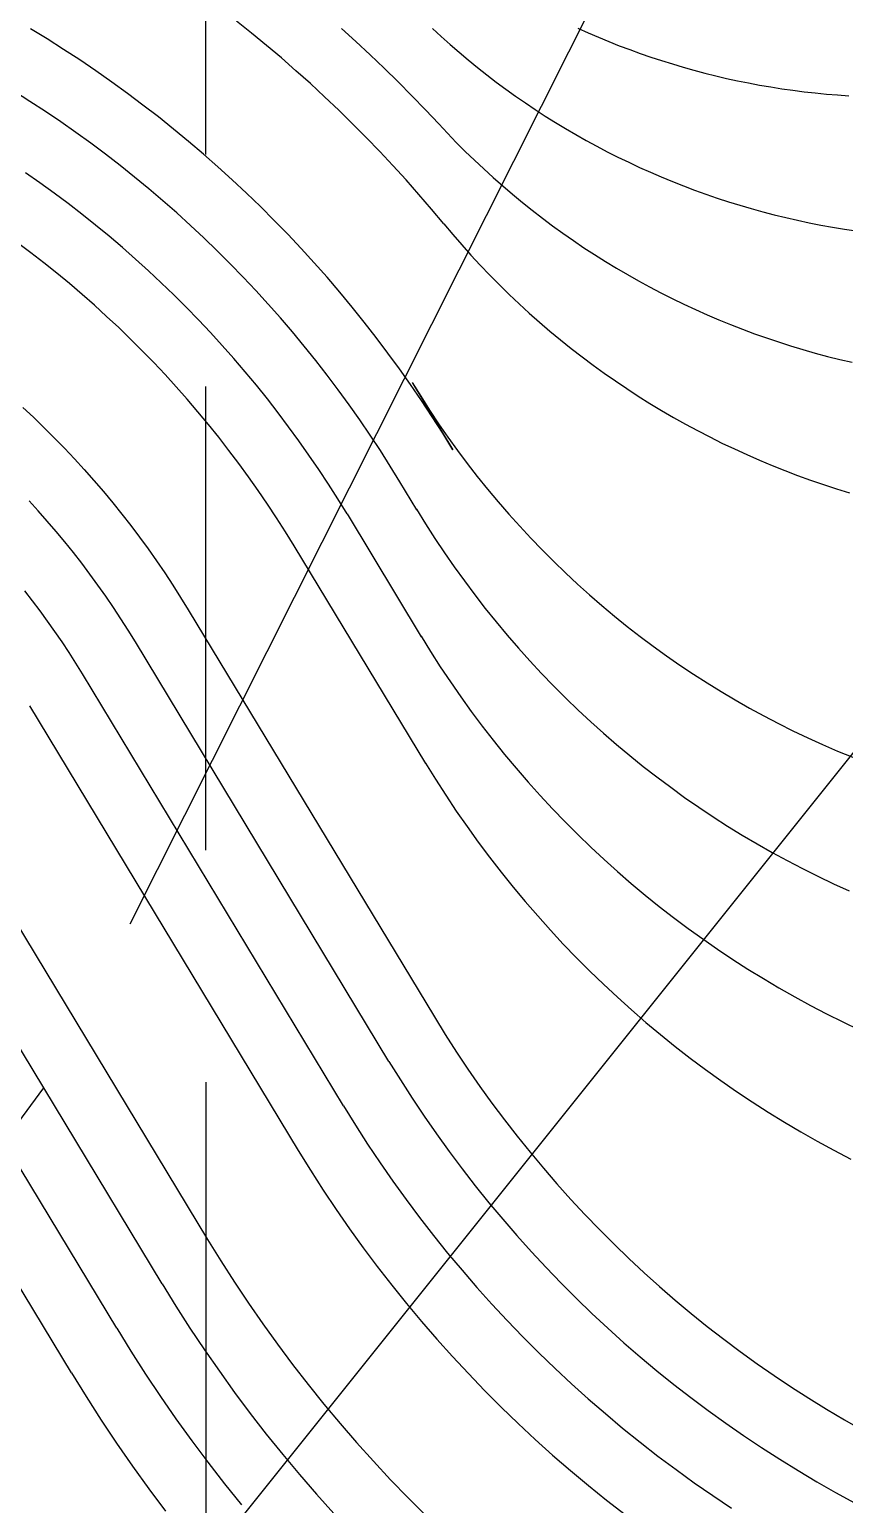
# Model space of a CAD drawing. Header units: inches. Extents: x 2439273 to 2445077, y 7048639 to 7057917.
# Drawn here: x 2443466.8 to 2443519.5, y 7054187.1 to 7054282.5 of the extents above; entities that cross this region are included whole.
import ezdxf

# ---------------------------------------------------------------- set-up
doc = ezdxf.new("R2010")
doc.units = ezdxf.units.IN
doc.header["$LTSCALE"] = 300
doc.header["$MEASUREMENT"] = 0
for name, pattern in [('DASHED', [0.29, 0.25, -0.04]), ('DASHEDX2', [0.165, 0.125, -0.04]), ('HIDDEN', [0.375, 0.25, -0.125])]:
    doc.linetypes.add(name, pattern=pattern)
for name, color, linetype in [('EC', 43, 'DASHEDX2'), ('GRID', 254, 'HIDDEN'), ('new', 3, 'Continuous'), ('PC', 43, 'DASHEDX2')]:
    doc.layers.add(name, color=color, linetype=linetype)

msp = doc.modelspace()

# ---------------------------------------------------------------- linework, layer by layer
at = {"layer": 'EC', "color": 43, "linetype": 'DASHED', "flags": 128}
msp.add_lwpolyline([(2443433.572570371, 7054065.412798243), (2443433.077123915, 7054068.104032177), (2443428.094711496, 7054073.173840654), (2443424.006058029, 7054109.753331655), (2443439.724080116, 7054176.213669008), (2443468.481259811, 7054215.104683651), (2443505.19147339, 7054288.094368845)], dxfattribs=at)
at = {"layer": 'GRID', "linetype": 'HIDDEN', "ltscale": 0.4}
msp.add_line((2443478.58082181, 7049369.406974166), (2443477.896056085, 7057765.424738886), dxfattribs=at)
at = {"layer": 'new', "color": 3, "linetype": 'Continuous', "flags": 128}
msp.add_lwpolyline([(2441289.54415758, 7051575.252140758), (2441328.351000365, 7051607.016720037), (2441505.772551476, 7051755.735231521), (2441595.346414992, 7051831.793878281), (2441798.771119857, 7052085.821192838), (2441984.89876365, 7052317.119370842), (2442210.743607963, 7052600.106249359), (2442422.810179532, 7052864.701599212), (2442642.042357484, 7053138.466423469), (2443656.446056597, 7054406.165938532), (2443988.282659532, 7054583.215389212), (2444082.002769532, 7054633.723019211)], dxfattribs=at)
at = {"layer": 'PC', "color": 24, "linetype": 'Continuous', "flags": 128}
for points in [[(2443493.577620484, 7054269.914404007), (2443492.772916112, 7054270.875970477), (2443491.954593002, 7054271.825973895), (2443491.122817291, 7054272.764221395), (2443490.277757841, 7054273.690522497), (2443489.419586213, 7054274.604689145), (2443488.548476631, 7054275.506535751), (2443487.664605943, 7054276.395879223), (2443486.76815359, 7054277.272539011), (2443485.859301568, 7054278.136337138), (2443484.938234386, 7054278.987098239), (2443484.005139038, 7054279.824649596), (2443483.060204956, 7054280.648821172), (2443482.103623978, 7054281.459445646), (2443481.135590307, 7054282.256358448), (2443480.156300468, 7054283.039397794)], [(2443494.152922818, 7054255.307673104), (2443493.494383292, 7054256.377920706), (2443492.81911429, 7054257.437692383), (2443492.127282425, 7054258.486726657), (2443491.419058395, 7054259.52476469), (2443490.694616944, 7054260.551550363), (2443489.954136817, 7054261.566830332), (2443489.197800717, 7054262.570354093), (2443488.425795258, 7054263.56187404), (2443487.638310921, 7054264.541145531), (2443486.835542005, 7054265.507926947), (2443486.017686584, 7054266.461979745), (2443485.184946448, 7054267.40306853), (2443484.337527066, 7054268.330961104), (2443483.475637525, 7054269.245428518), (2443482.599490482, 7054270.146245145), (2443481.709302115, 7054271.033188721), (2443480.805292065, 7054271.906040406), (2443479.887683382, 7054272.764584837), (2443478.956702472, 7054273.608610179), (2443478.012579041, 7054274.437908185), (2443477.055546037, 7054275.252274236), (2443476.085839594, 7054276.051507398), (2443475.103698972, 7054276.835410475), (2443474.109366501, 7054277.60379005), (2443473.103087515, 7054278.356456536), (2443472.0851103, 7054279.093224223), (2443471.055686028, 7054279.813911327), (2443470.015068691, 7054280.518340027), (2443468.963515048, 7054281.206336517), (2443467.901284553, 7054281.877731044), (2443466.828639296, 7054282.532357952)], [(2443493.234775704, 7054276.384401188), (2443492.373841013, 7054277.302657834), (2443491.500423737, 7054278.209049623), (2443490.614687376, 7054279.103406885), (2443489.716797733, 7054279.985562201), (2443488.806922888, 7054280.855350438), (2443487.885233162, 7054281.712608777), (2443486.95190109, 7054282.557176745)], [(2443492.826176182, 7054282.553482446), (2443493.394027799, 7054282.031436666), (2443493.969793727, 7054281.518132808), (2443494.553339403, 7054281.013690838), (2443495.14452844, 7054280.518228654), (2443495.743222672, 7054280.031862049), (2443496.349282172, 7054279.5547047), (2443496.962565297, 7054279.08686812), (2443497.582928712, 7054278.628461653), (2443498.210227429, 7054278.179592436), (2443498.84431484, 7054277.740365374), (2443499.485042747, 7054277.310883122), (2443500.132261403, 7054276.891246058), (2443500.785819544, 7054276.481552256), (2443501.445564423, 7054276.081897468), (2443502.111341848, 7054275.692375099), (2443502.782996217, 7054275.313076187), (2443503.460370553, 7054274.944089379), (2443504.143306544, 7054274.585500914), (2443504.831644578, 7054274.237394598), (2443505.525223779, 7054273.899851791), (2443506.223882047, 7054273.572951379), (2443506.927456096, 7054273.256769766), (2443507.635781491, 7054272.951380847), (2443508.348692683, 7054272.656855996), (2443509.066023055, 7054272.373264049), (2443509.787604956, 7054272.100671286), (2443510.513269742, 7054271.839141414), (2443511.242847814, 7054271.588735557), (2443511.976168658, 7054271.34951224), (2443512.713060886, 7054271.121527373), (2443513.453352275, 7054270.904834239), (2443514.196869808, 7054270.699483482), (2443514.943439714, 7054270.505523096), (2443515.692887507, 7054270.322998412), (2443516.445038031, 7054270.15195209), (2443517.199715497, 7054269.992424105), (2443517.956743525, 7054269.844451741), (2443518.715945186, 7054269.708069583), (2443519.477143044, 7054269.583309504), (2443520.240159194, 7054269.470200663)], [(2443502.23666936, 7054282.571298618), (2443502.900059954, 7054282.274820852), (2443503.567734789, 7054281.988121601), (2443504.239549736, 7054281.71126275), (2443504.915359773, 7054281.444304066), (2443505.595019018, 7054281.187303173), (2443506.278380753, 7054280.940315552), (2443506.965297465, 7054280.703394517), (2443507.655620873, 7054280.476591213), (2443508.349201959, 7054280.259954597), (2443509.045891002, 7054280.053531434), (2443509.745537614, 7054279.857366284), (2443510.447990762, 7054279.671501492), (2443511.153098812, 7054279.495977181), (2443511.860709555, 7054279.330831239), (2443512.570670243, 7054279.176099316), (2443513.282827619, 7054279.031814814), (2443513.997027954, 7054278.898008877), (2443514.713117075, 7054278.774710391), (2443515.430940404, 7054278.661945972), (2443516.150342988, 7054278.559739959), (2443516.871169531, 7054278.46811442), (2443517.593264434, 7054278.38708913), (2443518.316471821, 7054278.316681579), (2443519.040635574, 7054278.256906968), (2443519.765599374, 7054278.207778199)], [(2443490.729825456, 7054253.238275981), (2443490.104212907, 7054254.255011202), (2443489.462707355, 7054255.261794296), (2443488.805467083, 7054256.258376855), (2443488.132654255, 7054257.244512986), (2443487.444434876, 7054258.219959376), (2443486.740978756, 7054259.184475347), (2443486.02245946, 7054260.13782292), (2443485.289054275, 7054261.07976687), (2443484.540944154, 7054262.010074788), (2443483.778313685, 7054262.928517131), (2443483.001351033, 7054263.83486729), (2443482.210247905, 7054264.728901636), (2443481.405199492, 7054265.61039958), (2443480.586404428, 7054266.479143624), (2443479.754064737, 7054267.33491942), (2443478.908385789, 7054268.177515817), (2443478.049576241, 7054269.006724917), (2443477.177847992, 7054269.822342127), (2443476.293416128, 7054270.624166203), (2443475.396498868, 7054271.411999308), (2443474.487317515, 7054272.185647056), (2443473.566096394, 7054272.944918561), (2443472.633062803, 7054273.689626483), (2443471.688446955, 7054274.419587079), (2443470.732481919, 7054275.134620241), (2443469.765403565, 7054275.834549544), (2443468.787450506, 7054276.519202293), (2443467.798864036, 7054277.188409558), (2443466.799888075, 7054277.842006223), (2443465.790769105, 7054278.479831024)], [(2443493.234775705, 7054276.384401188), (2443493.799678109, 7054275.783205946), (2443494.374049402, 7054275.19105051), (2443494.957744945, 7054274.608083994), (2443495.550617749, 7054274.034453205), (2443496.152518517, 7054273.470302596), (2443496.763295676, 7054272.915774231), (2443497.382795418, 7054272.371007754), (2443498.01086174, 7054271.83614035), (2443498.647336479, 7054271.311306709), (2443499.292059359, 7054270.796638998), (2443499.944868023, 7054270.292266821), (2443500.605598079, 7054269.798317189), (2443501.27408314, 7054269.314914492), (2443501.950154867, 7054268.84218046), (2443502.633643009, 7054268.380234138), (2443503.324375449, 7054267.929191856), (2443504.022178245, 7054267.489167195), (2443504.726875675, 7054267.060270964), (2443505.438290279, 7054266.642611168), (2443506.156242908, 7054266.236292983), (2443506.880552765, 7054265.841418731), (2443507.611037453, 7054265.458087848), (2443508.347513019, 7054265.086396866), (2443509.089794002, 7054264.726439387), (2443509.837693478, 7054264.378306054), (2443510.59102311, 7054264.042084534), (2443511.349593193, 7054263.717859497), (2443512.113212701, 7054263.405712591), (2443512.881689338, 7054263.105722421), (2443513.654829585, 7054262.81796453), (2443514.432438746, 7054262.542511382), (2443515.214321004, 7054262.279432343), (2443516.000279461, 7054262.028793663), (2443516.790116196, 7054261.790658458), (2443517.583632311, 7054261.565086694), (2443518.38062798, 7054261.352135178), (2443519.180902501, 7054261.151857533), (2443519.984254348, 7054260.964304197)], [(2443487.306728094, 7054251.168878861), (2443486.714042521, 7054252.132101703), (2443486.106300419, 7054253.085896213), (2443485.483651741, 7054254.030027058), (2443484.846250114, 7054254.964261288), (2443484.194252807, 7054255.888368393), (2443483.527820694, 7054256.802120366), (2443482.847118204, 7054257.705291751), (2443482.15231329, 7054258.597659703), (2443481.443577387, 7054259.479004045), (2443480.721085363, 7054260.349107319), (2443479.985015483, 7054261.207754838), (2443479.235549361, 7054262.054734744), (2443478.472871918, 7054262.889838059), (2443477.69717133, 7054263.712858733), (2443476.908638992, 7054264.523593697), (2443476.107469462, 7054265.321842915), (2443475.293860417, 7054266.107409432), (2443474.468012602, 7054266.880099419), (2443473.630129783, 7054267.639722227), (2443472.780418694, 7054268.386090432), (2443471.919088991, 7054269.119019878), (2443471.046353192, 7054269.838329725), (2443470.162426633, 7054270.543842494), (2443469.267527408, 7054271.235384111), (2443468.361876322, 7054271.912783949), (2443467.445696829, 7054272.575874867), (2443466.519214983, 7054273.22449326)], [(2443493.577620485, 7054269.914404007), (2443494.147775679, 7054269.23461949), (2443494.729026046, 7054268.564297219), (2443495.321214575, 7054267.903618263), (2443495.924181302, 7054267.252761088), (2443496.537763351, 7054266.611901505), (2443497.161794979, 7054265.981212626), (2443497.796107622, 7054265.360864814), (2443498.440529936, 7054264.75102564), (2443499.094887846, 7054264.151859837), (2443499.759004597, 7054263.563529252), (2443500.432700795, 7054262.986192808), (2443501.115794457, 7054262.420006457), (2443501.808101065, 7054261.865123139), (2443502.50943361, 7054261.321692741), (2443503.219602645, 7054260.789862056), (2443503.938416339, 7054260.269774745), (2443504.66568052, 7054259.761571296), (2443505.40119874, 7054259.265388986), (2443506.144772316, 7054258.781361845), (2443506.896200391, 7054258.309620623), (2443507.65527999, 7054257.850292744), (2443508.421806064, 7054257.403502285), (2443509.195571559, 7054256.969369938), (2443509.97636746, 7054256.548012966), (2443510.763982857, 7054256.139545193), (2443511.558204996, 7054255.744076954), (2443512.358819341, 7054255.361715073), (2443513.165609625, 7054254.992562836), (2443513.978357915, 7054254.63671996), (2443514.796844669, 7054254.294282567), (2443515.620848795, 7054253.965343155), (2443516.450147709, 7054253.64999058), (2443517.2845174, 7054253.348310027), (2443518.123732483, 7054253.060382986), (2443518.967566266, 7054252.786287232), (2443519.81579081, 7054252.526096807)], [(2443483.88363073, 7054249.099481741), (2443483.323872134, 7054250.009192202), (2443482.749893482, 7054250.909998129), (2443482.161836396, 7054251.801677261), (2443481.559845971, 7054252.684009588), (2443480.944070738, 7054253.55677741), (2443480.31466263, 7054254.419765385), (2443479.671776945, 7054255.272760581), (2443479.015572304, 7054256.115552536), (2443478.346210618, 7054256.947933304), (2443477.66385704, 7054257.769697507), (2443476.968679931, 7054258.580642385), (2443476.260850816, 7054259.380567852), (2443475.540544341, 7054260.169276539), (2443474.807938231, 7054260.946573842), (2443474.063213245, 7054261.712267975), (2443473.306553134, 7054262.466170015), (2443472.538144591, 7054263.208093947), (2443471.75817721, 7054263.937856712), (2443470.966843437, 7054264.655278253), (2443470.164338519, 7054265.360181559), (2443469.350860467, 7054266.052392702), (2443468.52660999, 7054266.73174089), (2443467.691790461, 7054267.398058506), (2443466.846607861, 7054268.051181144), (2443465.991270723, 7054268.690947657)], [(2443491.518234233, 7054259.665848462), (2443492.073419383, 7054258.765777456), (2443492.644621624, 7054257.875785115), (2443493.231658042, 7054256.996156437), (2443493.834340655, 7054256.127173103), (2443494.452476467, 7054255.269113382), (2443495.085867536, 7054254.422252048), (2443495.734311034, 7054253.586860284), (2443496.397599312, 7054252.763205608), (2443497.07551997, 7054251.951551773), (2443497.767855919, 7054251.152158691), (2443498.474385457, 7054250.365282347), (2443499.194882334, 7054249.591174721), (2443499.92911583, 7054248.830083701), (2443500.676850823, 7054248.082253007), (2443501.437847871, 7054247.347922115), (2443502.211863282, 7054246.627326174), (2443502.998649198, 7054245.920695939), (2443503.797953669, 7054245.22825769), (2443504.609520739, 7054244.550233163), (2443505.433090521, 7054243.88683948), (2443506.26839929, 7054243.238289075), (2443507.115179558, 7054242.604789631), (2443507.973160163, 7054241.98654401), (2443508.84206636, 7054241.383750192), (2443509.721619902, 7054240.796601204), (2443510.611539134, 7054240.225285067), (2443511.511539081, 7054239.669984733), (2443512.42133154, 7054239.13087802), (2443513.340625173, 7054238.608137566), (2443514.269125599, 7054238.101930764), (2443515.206535488, 7054237.612419715), (2443516.152554658, 7054237.139761173), (2443517.106880169, 7054236.684106495), (2443518.069206423, 7054236.245601594), (2443519.039225257, 7054235.82438689), (2443520.016626048, 7054235.420597265)], [(2443491.518234233, 7054259.665848462), (2443494.152922818, 7054255.307673104)], [(2443466.33850643, 7054258.053371293), (2443467.026712942, 7054257.409462972), (2443467.70472048, 7054256.754824208), (2443468.372361755, 7054256.089616526), (2443469.029472037, 7054255.414004056), (2443469.675889193, 7054254.728153494), (2443470.311453729, 7054254.032234065), (2443470.936008831, 7054253.326417477), (2443471.549400397, 7054252.610877877), (2443472.151477084, 7054251.885791816), (2443472.742090337, 7054251.151338197), (2443473.321094431, 7054250.407698237), (2443473.888346506, 7054249.655055417), (2443474.443706601, 7054248.89359544), (2443474.987037689, 7054248.123506185), (2443475.518205712, 7054247.34497766), (2443476.037079611, 7054246.558201956), (2443476.543531362, 7054245.763373197), (2443477.037436007, 7054244.960687496), (2443492.956057024, 7054218.628868902), (2443492.956057024, 7054218.628868902), (2443493.660473626, 7054217.486862565), (2443494.385212645, 7054216.357643997), (2443495.130042003, 7054215.241574802), (2443495.894723187, 7054214.139012375), (2443496.679011326, 7054213.050309782), (2443497.48265527, 7054211.975815654), (2443498.305397675, 7054210.915874071), (2443499.146975074, 7054209.870824455), (2443500.007117976, 7054208.841001456), (2443500.885550939, 7054207.826734849), (2443501.781992669, 7054206.82834943), (2443502.6961561, 7054205.846164904), (2443503.627748495, 7054204.880495794), (2443504.576471534, 7054203.93165133), (2443505.542021412, 7054202.999935358), (2443506.524088936, 7054202.085646235), (2443507.522359623, 7054201.189076742), (2443508.536513801, 7054200.310513982), (2443509.566226711, 7054199.450239291), (2443510.611168616, 7054198.608528154), (2443511.671004896, 7054197.785650107), (2443512.745396165, 7054196.981868656), (2443513.833998377, 7054196.197441193), (2443514.936462934, 7054195.432618911), (2443516.052436797, 7054194.687646726), (2443517.181562604, 7054193.962763198), (2443518.323478781, 7054193.258200449), (2443519.477819657, 7054192.574184102), (2443520.644215582, 7054191.910933195)], [(2443491.824011221, 7054251.428326424), (2443490.729825456, 7054253.238275981)], [(2443473.614338645, 7054242.891290372), (2443473.153360977, 7054243.640463693), (2443472.680672676, 7054244.382303867), (2443472.19639037, 7054245.116627859), (2443471.700633549, 7054245.843254481), (2443471.193524533, 7054246.562004454), (2443470.675188445, 7054247.272700433), (2443470.145753174, 7054247.975167064), (2443469.605349353, 7054248.669231028), (2443469.054110317, 7054249.354721072), (2443468.492172076, 7054250.031468062), (2443467.919673281, 7054250.699305021), (2443467.336755186, 7054251.358067172), (2443466.743561618, 7054252.007591971)], [(2443487.306728094, 7054251.168878861), (2443492.111575779, 7054243.220930515)], [(2443491.805798794, 7054251.458452545), (2443492.390830234, 7054250.509994472), (2443492.992739831, 7054249.572156887), (2443493.611334838, 7054248.645240106), (2443494.246417165, 7054247.729540953), (2443494.897783442, 7054246.825352658), (2443495.565225086, 7054245.932964765), (2443496.248528365, 7054245.052663038), (2443496.947474468, 7054244.184729374), (2443497.661839575, 7054243.329441706), (2443498.391394927, 7054242.487073919), (2443499.135906903, 7054241.657895761), (2443499.895137091, 7054240.842172755), (2443500.668842366, 7054240.040166116), (2443501.456774968, 7054239.252132669), (2443502.258682583, 7054238.478324761), (2443503.074308416, 7054237.718990183), (2443503.903391286, 7054236.974372096), (2443504.745665699, 7054236.244708945), (2443505.600861936, 7054235.530234386), (2443506.468706144, 7054234.831177212), (2443507.348920415, 7054234.147761279), (2443508.241222883, 7054233.480205434), (2443509.14532781, 7054232.828723446), (2443510.060945679, 7054232.193523934), (2443510.987783284, 7054231.574810307), (2443511.925543831, 7054230.972780691), (2443512.873927024, 7054230.387627875), (2443513.832629167, 7054229.819539235), (2443514.801343258, 7054229.26869669), (2443515.779759092, 7054228.735276633), (2443516.767563354, 7054228.219449879), (2443517.764439725, 7054227.721381608), (2443518.770068979, 7054227.241231316), (2443519.784129089, 7054226.779152757)], [(2443492.399140337, 7054235.013534604), (2443483.88363073, 7054249.099481741)], [(2443470.191241282, 7054240.821893251), (2443469.76319059, 7054241.517554191), (2443469.32426574, 7054242.206405783), (2443468.874575027, 7054242.88827806), (2443468.414229408, 7054243.563002781), (2443467.943342464, 7054244.230413469), (2443467.462030382, 7054244.890345449), (2443466.970411917, 7054245.542635893), (2443466.468608368, 7054246.187123859)], [(2443490.021261098, 7054215.751746992), (2443473.614338645, 7054242.891290372)], [(2443492.093363352, 7054243.251056636), (2443492.708241083, 7054242.254211497), (2443493.340858035, 7054241.268528666), (2443493.99101163, 7054240.294323782), (2443494.658493671, 7054239.33190881), (2443495.343090413, 7054238.38159194), (2443496.044582633, 7054237.443677489), (2443496.762745693, 7054236.518465798), (2443497.49734962, 7054235.606253146), (2443498.248159176, 7054234.707331644), (2443499.014933931, 7054233.821989153), (2443499.797428345, 7054232.950509179), (2443500.595391843, 7054232.093170794), (2443501.408568898, 7054231.250248537), (2443502.236699111, 7054230.422012336), (2443503.079517291, 7054229.608727411), (2443503.936753547, 7054228.810654198), (2443504.808133371, 7054228.028048259), (2443505.693377725, 7054227.261160206), (2443506.592203131, 7054226.510235614), (2443507.504321762, 7054225.775514949), (2443508.429441536, 7054225.057233488), (2443509.367266204, 7054224.355621241), (2443510.317495452, 7054223.670902885), (2443511.279824993, 7054223.00329768), (2443512.253946663, 7054222.353019414), (2443513.239548525, 7054221.720276319), (2443514.236314964, 7054221.10527102), (2443515.24392679, 7054220.508200454), (2443516.26206134, 7054219.929255817), (2443517.290392582, 7054219.368622505), (2443518.328591218, 7054218.826480046), (2443519.376324789, 7054218.303002047), (2443520.433257786, 7054217.798356139)], [(2443487.086465169, 7054212.874625085), (2443470.191241282, 7054240.821893251)], [(2443466.76814392, 7054238.752496131), (2443484.151669238, 7054209.997503178)], [(2443459.921949196, 7054234.613701885), (2443478.282077383, 7054204.243259356)], [(2443492.38092791, 7054235.043660726), (2443493.02565193, 7054233.998428523), (2443493.688976239, 7054232.964900445), (2443494.370688421, 7054231.943407457), (2443495.070570176, 7054230.934276666), (2443495.788397384, 7054229.937831222), (2443496.523940179, 7054228.954390212), (2443497.27696302, 7054227.984268558), (2443498.047224772, 7054227.027776917), (2443498.834478776, 7054226.085221584), (2443499.638472933, 7054225.156904387), (2443500.458949786, 7054224.243122597), (2443501.295646596, 7054223.344168833), (2443502.14829543, 7054222.460330958), (2443503.016623252, 7054221.591892002), (2443503.900351998, 7054220.739130062), (2443504.799198677, 7054219.902318212), (2443505.712875455, 7054219.081724422), (2443506.64108975, 7054218.277611465), (2443507.583544325, 7054217.490236841), (2443508.53993738, 7054216.719852686), (2443509.509962656, 7054215.966705696), (2443510.493309525, 7054215.231037048), (2443511.489663094, 7054214.513082322), (2443512.498704306, 7054213.813071425), (2443513.520110041, 7054213.131228519), (2443514.553553218, 7054212.467771946), (2443515.598702903, 7054211.822914165), (2443516.655224413, 7054211.19686167), (2443517.72277942, 7054210.589814944), (2443518.80102607, 7054210.001968377), (2443519.889619079, 7054209.433510212)], [(2443475.347281453, 7054201.366137451), (2443456.498851834, 7054232.544304762)], [(2443472.412485527, 7054198.489015539), (2443453.075754471, 7054230.474907641)], [(2443469.477689596, 7054195.611893632), (2443449.652657109, 7054228.405510519)], [(2443490.021261098, 7054215.751746992), (2443490.756143244, 7054214.560349648), (2443491.512226741, 7054213.382293134), (2443492.289269469, 7054212.217954695), (2443493.087022601, 7054211.067707182), (2443493.905230675, 7054209.931918932), (2443494.743631681, 7054208.810953654), (2443495.601957142, 7054207.705170311), (2443496.4799322, 7054206.614922999), (2443497.377275704, 7054205.540560846), (2443498.293700305, 7054204.48242789), (2443499.228912537, 7054203.440862969), (2443500.182612923, 7054202.416199624), (2443501.154496064, 7054201.408765972), (2443502.144250738, 7054200.418884623), (2443503.151560001, 7054199.446872559), (2443504.176101286, 7054198.493041046), (2443505.21754651, 7054197.557695524), (2443506.275562175, 7054196.641135513), (2443507.349809479, 7054195.74365452), (2443508.439944419, 7054194.865539941), (2443509.545617907, 7054194.007072971), (2443510.666475878, 7054193.168528511), (2443511.802159405, 7054192.350175086), (2443512.952304813, 7054191.552274754), (2443514.116543798, 7054190.775083022), (2443515.294503539, 7054190.018848767), (2443516.485806824, 7054189.283814153), (2443517.690072168, 7054188.570214557), (2443518.906913934, 7054187.878278493), (2443520.13594246, 7054187.208227537)], [(2443487.086465169, 7054212.874625085), (2443487.851812861, 7054211.633836733), (2443488.639240833, 7054210.406942274), (2443489.448496931, 7054209.194334592), (2443490.279322011, 7054207.996401994), (2443491.131450021, 7054206.813528087), (2443492.004608089, 7054205.64609166), (2443492.898516607, 7054204.494466553), (2443493.812889322, 7054203.359021547), (2443494.747433431, 7054202.24012024), (2443495.701849666, 7054201.138120933), (2443496.675832402, 7054200.053376514), (2443497.669069743, 7054198.986234345), (2443498.68124363, 7054197.937036154), (2443499.712029939, 7054196.906117917), (2443500.761098586, 7054195.893809764), (2443501.828113633, 7054194.900435859), (2443502.912733394, 7054193.926314307), (2443504.014610547, 7054192.971757047), (2443505.133392242, 7054192.037069751), (2443506.268720219, 7054191.122551731), (2443507.420230915, 7054190.228495836), (2443508.587555587, 7054189.355188369), (2443509.770320429, 7054188.502908983), (2443510.968146691, 7054187.6719306), (2443512.180650796, 7054186.862519321)], [(2443484.151669238, 7054209.997503178), (2443484.947482476, 7054208.707323818), (2443485.766254923, 7054207.431591414), (2443486.607724391, 7054206.170714488), (2443487.47162142, 7054204.925096805), (2443488.357669366, 7054203.695137242), (2443489.265584495, 7054202.481229664), (2443490.195076069, 7054201.283762795), (2443491.145846443, 7054200.103120094), (2443492.117591154, 7054198.939679635), (2443493.109999027, 7054197.793813977), (2443494.122752266, 7054196.665890059), (2443495.155526562, 7054195.556269068), (2443496.207991194, 7054194.465306335), (2443497.279809138, 7054193.393351212), (2443498.37063717, 7054192.340746968), (2443499.480125978, 7054191.307830673), (2443500.607920277, 7054190.294933093), (2443501.753658918, 7054189.302378582), (2443502.916975005, 7054188.330484983), (2443504.097496018, 7054187.37956352), (2443505.294843921, 7054186.449918703)], [(2443478.282077383, 7054204.243259356), (2443479.138821711, 7054202.854297981), (2443480.020283112, 7054201.480889686), (2443480.92617932, 7054200.123474273), (2443481.856220244, 7054198.782486418), (2443482.810108062, 7054197.458355542), (2443483.787537314, 7054196.151505665), (2443484.788195003, 7054194.862355271), (2443485.811760692, 7054193.591317181), (2443486.85790661, 7054192.338798414), (2443487.926297755, 7054191.105200057), (2443489.016592, 7054189.890917139), (2443490.128440205, 7054188.696338505), (2443491.261486331, 7054187.52184669), (2443492.415367544, 7054186.367817795)], [(2443475.347281453, 7054201.366137451), (2443476.234491326, 7054199.927785067), (2443477.147297204, 7054198.505538827), (2443478.085406782, 7054197.09985417), (2443479.048519655, 7054195.71118123), (2443480.036327408, 7054194.339964698), (2443481.048513721, 7054192.98664367), (2443482.084754466, 7054191.651651515), (2443483.144717813, 7054190.33541573), (2443484.228064334, 7054189.038357809), (2443485.334447116, 7054187.760893102), (2443486.463511864, 7054186.503430684)], [(2443472.412485527, 7054198.489015539), (2443473.330160946, 7054197.001272148), (2443474.274311299, 7054195.530187963), (2443475.244634247, 7054194.076234062), (2443476.240819067, 7054192.639876037), (2443477.262546756, 7054191.221573848), (2443478.309490131, 7054189.821781671), (2443479.381313934, 7054188.440947752), (2443480.477674938, 7054187.079514273)], [(2443469.477689596, 7054195.611893632), (2443470.42583056, 7054194.074759234), (2443471.401325389, 7054192.554837103), (2443472.403861708, 7054191.052613958), (2443473.433118476, 7054189.568570849), (2443474.488766101, 7054188.103183002), (2443475.570466537, 7054186.656919674)]]:
    msp.add_lwpolyline(points, dxfattribs=at)

doc.saveas('drawing.dxf')
